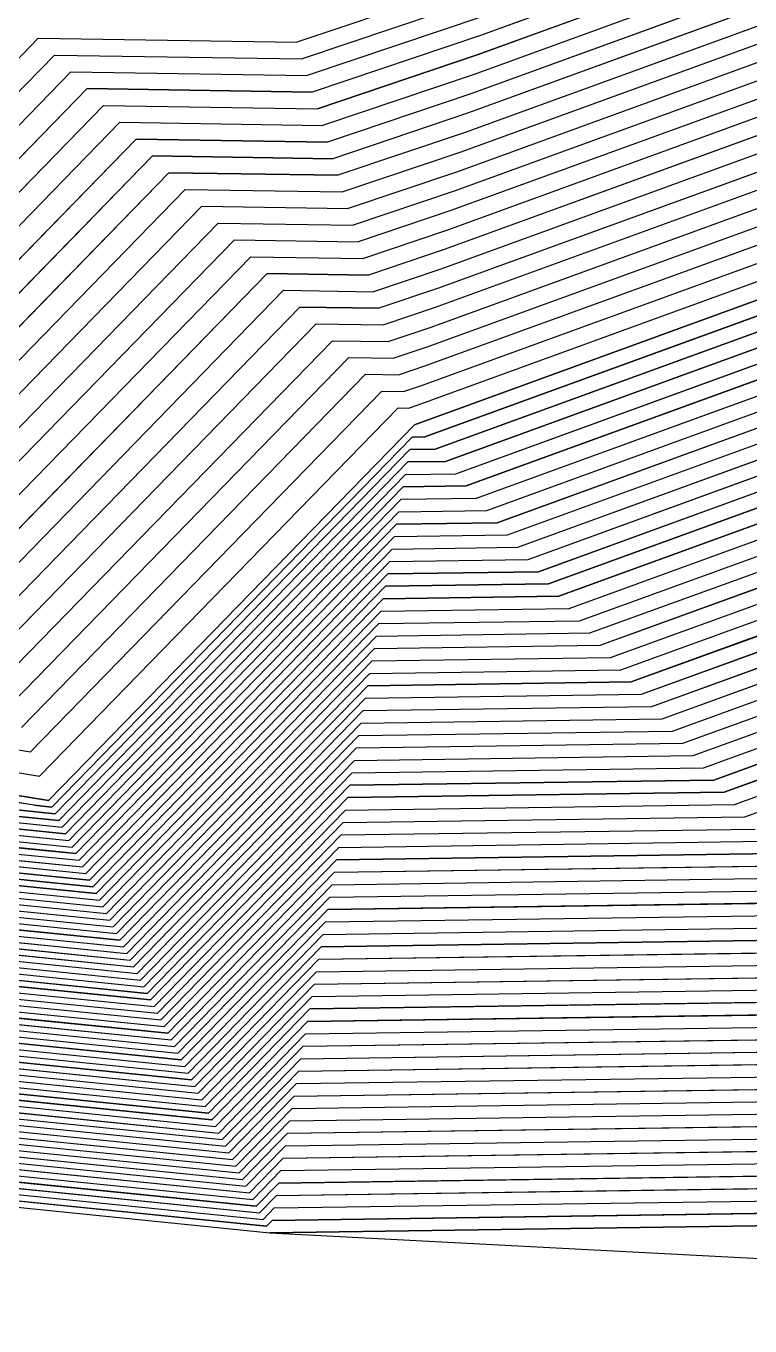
# Model space of a CAD drawing. Extents: x 7084 to 11035, y 13750 to 16729.
# Drawn here: x 9404 to 9780, y 13750 to 14424 of the extents above; entities that cross this region are included whole.
import ezdxf

# ---------------------------------------------------------------- set-up
doc = ezdxf.new("R2010")
doc.units = 0
doc.layers.add('Level 1', color=7, linetype='Continuous')

msp = doc.modelspace()

# ---------------------------------------------------------------- linework, layer by layer
at = {"layer": 'Level 1'}
for p, q in [((9969.59, 14539.12), (9640.03, 14419.18)), ((9978.86, 14533.02), (9638.31, 14409.09)), ((9988.13, 14526.92), (9636.6, 14398.99)), ((9997.39, 14520.83), (9634.88, 14388.9)), ((10006.66, 14514.73), (9633.17, 14378.81)), ((10015.93, 14508.64), (9631.45, 14368.71)), ((10025.2, 14502.54), (9629.73, 14358.62)), ((10034.47, 14496.44), (9628.02, 14348.52)), ((10053.01, 14484.25), (9624.59, 14328.34)), ((10043.74, 14490.35), (9626.3, 14338.43)), ((10062.28, 14478.16), (9622.87, 14318.24)), ((10071.55, 14472.06), (9621.16, 14308.15)), ((10080.82, 14465.97), (9619.44, 14298.06)), ((10090.09, 14459.87), (9617.72, 14287.96)), ((10099.36, 14453.77), (9616.01, 14277.87)), ((9645.18, 14449.46), (9544.77, 14415.64)), ((10108.63, 14447.68), (9614.29, 14267.78)), ((9643.46, 14439.37), (9547.42, 14407.02)), ((10117.9, 14441.58), (9612.58, 14257.68)), ((10127.17, 14435.49), (9610.86, 14247.59)), ((9641.75, 14429.27), (9550.07, 14398.39)), ((10145.71, 14423.29), (9607.43, 14227.4)), ((10136.44, 14429.39), (9609.15, 14237.49)), ((9308.08, 14312.51), (9410.54, 14417.75)), ((9410.54, 14417.75), (9544.77, 14415.64)), ((9640.03, 14419.18), (9552.72, 14389.77)), ((9605.71, 14217.31), (10154.98, 14417.2)), ((10154.98, 14417.2), (9605.71, 14217.31)), ((9312.77, 14299.9), (9419.03, 14409.04)), ((9419.03, 14409.04), (9547.42, 14407.02)), ((9638.31, 14409.09), (9555.37, 14381.15)), ((9611.07, 14210.95), (10151.88, 14407.77)), ((9317.46, 14287.28), (9427.51, 14400.32)), ((9427.51, 14400.32), (9550.07, 14398.39)), ((9636.6, 14398.99), (9558.02, 14372.52)), ((9616.42, 14204.6), (10148.78, 14398.34)), ((9322.15, 14274.67), (9436, 14391.61)), ((9436, 14391.61), (9552.72, 14389.77)), ((9326.84, 14262.06), (9444.48, 14382.89)), ((9444.48, 14382.89), (9555.37, 14381.15)), ((9634.88, 14388.9), (9560.67, 14363.9)), ((9621.77, 14198.24), (10145.68, 14388.91)), ((9633.17, 14378.81), (9563.32, 14355.28)), ((9627.13, 14191.89), (10142.59, 14379.48)), ((9331.53, 14249.45), (9452.97, 14374.18)), ((9452.97, 14374.18), (9558.02, 14372.52)), ((9632.48, 14185.53), (10139.49, 14370.05)), ((9336.22, 14236.83), (9461.46, 14365.46)), ((9461.46, 14365.46), (9560.67, 14363.9)), ((9631.45, 14368.71), (9565.97, 14346.65)), ((9340.92, 14224.22), (9469.94, 14356.75)), ((9469.94, 14356.75), (9563.32, 14355.28)), ((9629.73, 14358.62), (9568.62, 14338.03)), ((9637.83, 14179.18), (10136.39, 14360.62)), ((9643.18, 14172.82), (10133.3, 14351.18)), ((9345.61, 14211.61), (9478.43, 14348.03)), ((9478.43, 14348.03), (9565.97, 14346.65)), ((9628.02, 14348.52), (9571.27, 14329.41)), ((9350.3, 14198.99), (9486.91, 14339.32)), ((9486.91, 14339.32), (9568.62, 14338.03)), ((9626.3, 14338.43), (9573.92, 14320.79)), ((9648.54, 14166.46), (10130.2, 14341.75)), ((9354.99, 14186.38), (9495.4, 14330.6)), ((9495.4, 14330.6), (9571.27, 14329.41)), ((9653.89, 14160.11), (10127.1, 14332.32)), ((9624.59, 14328.34), (9576.57, 14312.16)), ((9659.24, 14153.75), (10124, 14322.89)), ((9359.68, 14173.77), (9503.89, 14321.89)), ((9503.89, 14321.89), (9573.92, 14320.79)), ((9622.87, 14318.24), (9579.22, 14303.54)), ((9364.37, 14161.16), (9512.37, 14313.17)), ((9512.37, 14313.17), (9576.57, 14312.16)), ((9664.6, 14147.4), (10120.91, 14313.46)), ((9369.06, 14148.54), (9520.86, 14304.46)), ((9520.86, 14304.46), (9579.22, 14303.54)), ((9621.16, 14308.15), (9581.87, 14294.92)), ((9669.95, 14141.04), (10117.81, 14304.03)), ((9373.75, 14135.93), (9529.34, 14295.74)), ((9529.34, 14295.74), (9581.87, 14294.92)), ((9619.44, 14298.06), (9584.52, 14286.29)), ((9675.3, 14134.69), (10114.71, 14294.6)), ((9378.44, 14123.32), (9537.83, 14287.03)), ((9537.83, 14287.03), (9584.52, 14286.29)), ((9617.72, 14287.96), (9587.17, 14277.67)), ((9680.66, 14128.33), (10111.61, 14285.17)), ((9383.13, 14110.7), (9546.31, 14278.31)), ((9546.31, 14278.31), (9587.17, 14277.67)), ((9616.01, 14277.87), (9589.82, 14269.05)), ((9686.01, 14121.98), (10108.52, 14275.74)), ((9387.82, 14098.09), (9554.8, 14269.6)), ((9554.8, 14269.6), (9589.82, 14269.05)), ((9614.29, 14267.78), (9592.47, 14260.42)), ((9691.36, 14115.62), (10105.42, 14266.31)), ((9392.51, 14085.48), (9563.29, 14260.88)), ((9563.29, 14260.88), (9592.47, 14260.42)), ((9612.58, 14257.68), (9595.11, 14251.8)), ((9696.71, 14109.27), (10102.32, 14256.88)), ((9397.21, 14072.86), (9571.77, 14252.17)), ((9571.77, 14252.17), (9595.11, 14251.8)), ((9401.9, 14060.25), (9580.26, 14243.45)), ((9580.26, 14243.45), (9597.76, 14243.18)), ((9610.86, 14247.59), (9597.76, 14243.18)), ((9702.07, 14102.91), (10099.23, 14247.45)), ((9406.59, 14047.64), (9588.74, 14234.74)), ((9588.74, 14234.74), (9600.41, 14234.55)), ((9609.15, 14237.49), (9600.41, 14234.55)), ((9707.42, 14096.56), (10096.13, 14238.02)), ((9712.77, 14090.2), (10093.03, 14228.59)), ((9411.28, 14035.03), (9597.23, 14226.02)), ((9597.23, 14226.02), (9603.06, 14225.93)), ((9607.43, 14227.4), (9603.06, 14225.93)), ((9415.97, 14022.41), (9605.71, 14217.31)), ((9605.71, 14217.31), (9415.97, 14022.41)), ((9718.13, 14083.85), (10089.93, 14219.16)), ((9604.56, 14210.86), (9417.73, 14018.96)), ((9604.56, 14210.86), (9611.07, 14210.95)), ((9723.48, 14077.49), (10086.84, 14209.73)), ((9603.41, 14204.41), (9419.5, 14015.51)), ((9603.41, 14204.41), (9616.42, 14204.6)), ((9602.25, 14197.96), (9421.27, 14012.06)), ((9602.25, 14197.96), (9621.77, 14198.24)), ((9728.83, 14071.13), (10083.74, 14200.3)), ((9601.1, 14191.51), (9423.03, 14008.61)), ((9601.1, 14191.51), (9627.13, 14191.89)), ((9734.19, 14064.78), (10080.64, 14190.86)), ((9599.95, 14185.07), (9424.8, 14005.16)), ((9599.95, 14185.07), (9632.48, 14185.53)), ((9739.54, 14058.42), (10077.55, 14181.43)), ((9598.79, 14178.62), (9426.56, 14001.71)), ((9598.79, 14178.62), (9637.83, 14179.18)), ((9597.64, 14172.17), (9428.33, 13998.26)), ((9597.64, 14172.17), (9643.18, 14172.82)), ((9744.89, 14052.07), (10074.45, 14172)), ((9596.49, 14165.72), (9430.09, 13994.81)), ((9595.33, 14159.27), (9653.89, 14160.11)), ((9596.49, 14165.72), (9648.54, 14166.46)), ((9750.24, 14045.71), (10071.35, 14162.57)), ((9595.33, 14159.27), (9431.86, 13991.36)), ((9594.18, 14152.82), (9659.24, 14153.75)), ((8754.66, 14153.18), (9406.59, 14047.64)), ((9594.18, 14152.82), (9433.63, 13987.91)), ((9593.03, 14146.38), (9664.6, 14147.4)), ((9755.6, 14039.36), (10068.25, 14153.14)), ((8745.77, 14142.77), (9411.28, 14035.03)), ((9593.03, 14146.38), (9435.39, 13984.46)), ((9591.87, 14139.93), (9437.16, 13981.01)), ((9591.87, 14139.93), (9669.95, 14141.04)), ((9760.95, 14033), (10065.16, 14143.71)), ((9590.72, 14133.48), (9438.92, 13977.56)), ((9590.72, 14133.48), (9675.3, 14134.69)), ((9766.3, 14026.65), (10062.06, 14134.28)), ((9415.97, 14022.41), (8736.88, 14132.35)), ((8736.88, 14132.35), (9415.97, 14022.41)), ((9408.53, 14019.89), (8739.89, 14128.14)), ((9589.57, 14127.03), (9440.69, 13974.11)), ((9589.57, 14127.03), (9680.66, 14128.33)), ((9588.41, 14120.58), (9442.46, 13970.66)), ((9588.41, 14120.58), (9686.01, 14121.98)), ((9771.66, 14020.29), (10058.96, 14124.85)), ((9587.26, 14114.13), (9444.22, 13967.21)), ((9587.26, 14114.13), (9691.36, 14115.62)), ((9777.01, 14013.94), (10055.87, 14115.42)), ((9586.11, 14107.69), (9445.99, 13963.76)), ((9586.11, 14107.69), (9696.71, 14109.27)), ((9584.95, 14101.24), (9447.75, 13960.31)), ((9584.95, 14101.24), (9702.07, 14102.91)), ((9583.8, 14094.79), (9449.52, 13956.86)), ((9583.8, 14094.79), (9707.42, 14096.56)), ((9582.65, 14088.34), (9451.28, 13953.41)), ((9582.65, 14088.34), (9712.77, 14090.2)), ((9581.49, 14081.89), (9453.05, 13949.96)), ((9581.49, 14081.89), (9718.13, 14083.85)), ((9580.34, 14075.44), (9454.82, 13946.51)), ((9580.34, 14075.44), (9723.48, 14077.49)), ((9579.19, 14069), (9456.58, 13943.06)), ((9579.19, 14069), (9728.83, 14071.13)), ((9578.03, 14062.55), (9458.35, 13939.61)), ((9578.03, 14062.55), (9734.19, 14064.78)), ((9576.88, 14056.1), (9460.11, 13936.16)), ((9576.88, 14056.1), (9739.54, 14058.42)), ((9575.73, 14049.65), (9461.88, 13932.71)), ((9574.57, 14043.2), (9750.24, 14045.71)), ((9575.73, 14049.65), (9744.89, 14052.07)), ((9574.57, 14043.2), (9463.65, 13929.26)), ((9573.42, 14036.75), (9755.6, 14039.36)), ((9573.42, 14036.75), (9465.41, 13925.81)), ((9572.27, 14030.31), (9760.95, 14033)), ((9572.27, 14030.31), (9467.18, 13922.36)), ((9571.11, 14023.86), (9766.3, 14026.65)), ((9408.53, 14019.89), (9417.73, 14018.96)), ((9571.11, 14023.86), (9468.94, 13918.91)), ((9569.96, 14017.41), (9771.66, 14020.29)), ((9386.22, 14012.33), (9423.03, 14008.61)), ((9393.66, 14014.85), (9421.27, 14012.06)), ((9401.1, 14017.37), (9419.5, 14015.51)), ((9569.96, 14017.41), (9470.71, 13915.46)), ((9568.81, 14010.96), (9777.01, 14013.94)), ((9371.35, 14007.29), (9426.56, 14001.71)), ((9378.79, 14009.81), (9424.8, 14005.16)), ((9568.81, 14010.96), (9472.47, 13912.01)), ((9567.65, 14004.51), (9782.36, 14007.58)), ((9349.04, 13999.73), (9431.86, 13991.36)), ((9356.48, 14002.25), (9430.09, 13994.81)), ((9363.92, 14004.77), (9428.33, 13998.26)), ((9567.65, 14004.51), (9474.24, 13908.56)), ((9566.5, 13998.06), (9787.72, 14001.23)), ((9326.74, 13992.17), (9437.16, 13981.01)), ((9334.17, 13994.69), (9435.39, 13984.46)), ((9341.61, 13997.21), (9433.63, 13987.91)), ((9566.5, 13998.06), (9476.01, 13905.11)), ((9565.35, 13991.62), (9477.77, 13901.66)), ((9565.35, 13991.62), (9793.07, 13994.87)), ((9311.86, 13987.13), (9440.69, 13974.11)), ((9319.3, 13989.65), (9438.92, 13977.56)), ((9564.19, 13985.17), (9479.54, 13898.21)), ((9564.19, 13985.17), (9798.42, 13988.51)), ((9289.56, 13979.57), (9445.99, 13963.76)), ((9296.99, 13982.09), (9444.22, 13967.21)), ((9304.43, 13984.61), (9442.46, 13970.66)), ((9563.04, 13978.72), (9481.3, 13894.76)), ((9563.04, 13978.72), (9803.77, 13982.16)), ((9267.25, 13972.01), (9451.28, 13953.41)), ((9274.68, 13974.53), (9449.52, 13956.86)), ((9282.12, 13977.05), (9447.75, 13960.31)), ((9561.89, 13972.27), (9483.07, 13891.31)), ((9561.89, 13972.27), (9809.13, 13975.8)), ((9252.38, 13966.97), (9454.82, 13946.51)), ((9259.81, 13969.49), (9453.05, 13949.96)), ((9560.73, 13965.82), (9484.83, 13887.86)), ((9560.73, 13965.82), (9814.48, 13969.45)), ((9230.07, 13959.41), (9460.11, 13936.16)), ((9237.5, 13961.93), (9458.35, 13939.61)), ((9244.94, 13964.45), (9456.58, 13943.06)), ((9559.58, 13959.37), (9486.6, 13884.41)), ((9559.58, 13959.37), (9819.83, 13963.09)), ((9207.76, 13951.85), (9465.41, 13925.81)), ((9215.2, 13954.37), (9463.65, 13929.26)), ((9222.63, 13956.89), (9461.88, 13932.71)), ((9558.43, 13952.93), (9488.37, 13880.96)), ((9558.43, 13952.93), (9825.19, 13956.74)), ((9192.89, 13946.81), (9468.94, 13918.91)), ((9200.32, 13949.33), (9467.18, 13922.36)), ((9557.27, 13946.48), (9490.13, 13877.52)), ((9557.27, 13946.48), (9830.54, 13950.38)), ((9170.58, 13939.25), (9474.24, 13908.56)), ((9178.02, 13941.77), (9472.47, 13912.01)), ((9185.45, 13944.29), (9470.71, 13915.46)), ((9556.12, 13940.03), (9491.9, 13874.07)), ((9554.97, 13933.58), (9841.25, 13937.67)), ((9556.12, 13940.03), (9835.89, 13944.03)), ((9148.27, 13931.69), (9479.54, 13898.21)), ((9155.71, 13934.21), (9477.77, 13901.66)), ((9163.14, 13936.73), (9476.01, 13905.11)), ((9554.97, 13933.58), (9493.66, 13870.62)), ((9553.81, 13927.13), (9846.6, 13931.32)), ((9125.96, 13924.13), (9484.83, 13887.86)), ((9133.4, 13926.65), (9483.07, 13891.31)), ((9140.83, 13929.17), (9481.3, 13894.76)), ((9553.81, 13927.13), (9495.43, 13867.17)), ((9552.66, 13920.68), (9851.95, 13924.96)), ((9111.09, 13919.09), (9488.37, 13880.96)), ((9118.53, 13921.61), (9486.6, 13884.41)), ((9552.66, 13920.68), (9497.2, 13863.72)), ((9551.51, 13914.24), (9857.3, 13918.61)), ((9088.78, 13911.53), (9493.66, 13870.62)), ((9096.22, 13914.05), (9491.9, 13874.07)), ((9103.65, 13916.57), (9490.13, 13877.52)), ((9551.51, 13914.24), (9498.96, 13860.27)), ((9550.35, 13907.79), (9862.66, 13912.25)), ((9066.47, 13903.97), (9498.96, 13860.27)), ((9073.91, 13906.49), (9497.2, 13863.72)), ((9081.35, 13909.01), (9495.43, 13867.17)), ((9550.35, 13907.79), (9500.73, 13856.82)), ((9549.2, 13901.34), (9868.01, 13905.9)), ((9051.6, 13898.93), (9502.49, 13853.37)), ((9059.04, 13901.45), (9500.73, 13856.82)), ((9549.2, 13901.34), (9502.49, 13853.37)), ((9548.05, 13894.89), (9873.36, 13899.54)), ((9029.29, 13891.37), (9507.79, 13843.02)), ((9036.73, 13893.89), (9506.02, 13846.47)), ((9044.17, 13896.41), (9504.26, 13849.92)), ((9548.05, 13894.89), (9504.26, 13849.92)), ((9546.89, 13888.44), (9878.72, 13893.18)), ((9006.99, 13883.81), (9513.09, 13832.67)), ((9014.42, 13886.33), (9511.32, 13836.12)), ((9021.86, 13888.85), (9509.56, 13839.57)), ((9546.89, 13888.44), (9506.02, 13846.47)), ((9545.74, 13881.99), (9884.07, 13886.83)), ((8992.11, 13878.77), (9516.62, 13825.77)), ((8999.55, 13881.29), (9514.85, 13829.22)), ((9545.74, 13881.99), (9507.79, 13843.02)), ((9544.59, 13875.55), (9889.42, 13880.47)), ((8969.81, 13871.21), (9521.92, 13815.42)), ((8977.24, 13873.73), (9520.15, 13818.87)), ((8984.68, 13876.25), (9518.38, 13822.32)), ((9544.59, 13875.55), (9509.56, 13839.57)), ((9543.43, 13869.1), (9894.78, 13874.12)), ((8947.5, 13863.64), (9527.21, 13805.07)), ((8954.93, 13866.16), (9525.45, 13808.52)), ((8962.37, 13868.69), (9523.68, 13811.97)), ((9543.43, 13869.1), (9511.32, 13836.12)), ((9542.28, 13862.65), (9900.13, 13867.76)), ((8932.63, 13858.6), (9530.75, 13798.17)), ((8940.06, 13861.12), (9528.98, 13801.62)), ((9542.28, 13862.65), (9513.09, 13832.67)), ((9541.13, 13856.2), (9905.48, 13861.41)), ((9541.13, 13856.2), (9514.85, 13829.22)), ((9539.97, 13849.75), (9910.83, 13855.05)), ((9539.97, 13849.75), (9516.62, 13825.77)), ((9538.82, 13843.3), (9518.38, 13822.32)), ((9538.82, 13843.3), (9916.19, 13848.7)), ((9537.67, 13836.86), (9520.15, 13818.87)), ((9537.67, 13836.86), (9921.54, 13842.34)), ((9536.51, 13830.41), (9521.92, 13815.42)), ((9536.51, 13830.41), (9926.89, 13835.99)), ((9535.36, 13823.96), (9523.68, 13811.97)), ((9534.21, 13817.51), (9937.6, 13823.28)), ((9535.36, 13823.96), (9932.25, 13829.63)), ((9534.21, 13817.51), (9525.45, 13808.52)), ((9533.05, 13811.06), (9942.95, 13816.92)), ((9533.05, 13811.06), (9527.21, 13805.07)), ((9531.9, 13804.61), (9948.31, 13810.57)), ((9531.9, 13804.61), (9528.98, 13801.62)), ((9530.75, 13798.17), (9953.66, 13804.21)), ((9953.66, 13804.21), (9530.75, 13798.17)), ((9530.75, 13798.17), (10449.07, 13749.82))]:
    msp.add_line(p, q, dxfattribs=at)
for points in [[(8949.3, 16008.69), (9226.13, 15817.39), (9301.12, 15815.05), (9343.31, 15800.2), (9386.27, 15783.8), (9758.67, 15882.75), (9876.63, 15850.72), (10071.07, 15596.75), (10087.55, 15382.37), (10086.77, 15289.41), (10058.64, 15167.54), (10022.39, 14560.67), (9997.39, 14520.83), (9634.88, 14388.9), (9560.67, 14363.9), (9461.46, 14365.46), (9336.22, 14236.83), (8888.03, 14309.39), (8858.37, 14527.08), (8779.47, 14540.36), (8720.09, 14541.92), (8671.66, 14541.92), (8642.76, 14551.29), (8260.47, 14703.01)], [(8949.3, 16008.69), (9226.13, 15817.39), (9301.12, 15815.05), (9343.31, 15800.2), (9386.27, 15783.8), (9758.67, 15882.75), (9876.63, 15850.72), (10071.07, 15596.75), (10087.55, 15382.37), (10086.77, 15289.41), (10058.64, 15167.54), (10022.39, 14560.67), (9997.39, 14520.83), (9634.88, 14388.9), (9560.67, 14363.9), (9461.46, 14365.46), (9336.22, 14236.83), (8888.03, 14309.39), (8858.37, 14527.08), (8779.47, 14540.36), (8720.09, 14541.92), (8671.66, 14541.92), (8642.76, 14551.29), (8260.47, 14703.01)], [(9884.69, 15965.78), (10138.05, 15634.85), (10159.52, 15355.51), (10159.2, 15317.23), (10147.62, 15267.05), (10100.38, 14476.27), (10090.09, 14459.87), (9617.72, 14287.96), (9587.17, 14277.67), (9546.31, 14278.31), (9383.13, 14110.7), (8799.12, 14205.25), (8760.47, 14488.9), (8727.98, 14494.37), (8703.53, 14495.01), (8683.59, 14495.01), (8671.69, 14498.87), (8173.56, 14696.56)], [(9884.69, 15965.78), (10138.05, 15634.85), (10159.52, 15355.51), (10159.2, 15317.23), (10147.62, 15267.05), (10100.38, 14476.27), (10090.09, 14459.87), (9617.72, 14287.96), (9587.17, 14277.67), (9546.31, 14278.31), (9383.13, 14110.7), (8799.12, 14205.25), (8760.47, 14488.9), (8727.98, 14494.37), (8703.53, 14495.01), (8683.59, 14495.01), (8671.69, 14498.87), (8173.56, 14696.56)], [(10903.94, 15956.31), (11028.86, 15527.85), (11030.71, 15523.62), (10959.32, 15035.65), (10959.09, 15029.97), (10846.07, 14089.73), (10843.76, 14078.81), (10706.95, 13894.34), (10703.26, 13889.65), (10447.47, 13752.78), (9959.67, 13806.34), (9956.76, 13813.64), (9948.31, 13810.57), (9531.9, 13804.61)], [(10903.94, 15956.31), (11028.86, 15527.85), (11030.71, 15523.62), (10959.32, 15035.65), (10959.09, 15029.97), (10846.07, 14089.73), (10843.76, 14078.81), (10706.95, 13894.34), (10703.26, 13889.65), (10447.47, 13752.78), (9959.67, 13806.34), (9956.76, 13813.64), (9948.31, 13810.57), (9531.9, 13804.61)], [(9883.08, 15942.76), (10124.65, 15627.23), (10145.13, 15360.88), (10144.71, 15311.66), (10129.82, 15247.15), (10084.78, 14493.15), (10071.55, 14472.06), (9621.16, 14308.15), (9581.87, 14294.92), (9529.34, 14295.74), (9373.75, 14135.93), (8816.9, 14226.08), (8780.05, 14496.53), (8738.28, 14503.56), (8706.85, 14504.39), (8681.2, 14504.39), (8665.9, 14509.35), (8190.94, 14697.85)], [(9883.08, 15942.76), (10124.65, 15627.23), (10145.13, 15360.88), (10144.71, 15311.66), (10129.82, 15247.15), (10084.78, 14493.15), (10071.55, 14472.06), (9621.16, 14308.15), (9581.87, 14294.92), (9529.34, 14295.74), (9373.75, 14135.93), (8816.9, 14226.08), (8780.05, 14496.53), (8738.28, 14503.56), (8706.85, 14504.39), (8681.2, 14504.39), (8665.9, 14509.35), (8190.94, 14697.85)], [(10891.07, 15939.68), (11010.14, 15531.31), (11017.51, 15514.39), (10949.47, 15049.3), (10948.55, 15026.54), (10840.83, 14130.38), (10831.61, 14086.71), (10701.2, 13910.88), (10686.45, 13892.12), (10442.65, 13761.67), (9977.72, 13812.72), (9966.05, 13841.93), (9932.25, 13829.63), (9535.36, 13823.96), (9523.68, 13811.97), (8962.37, 13868.69), (8920.58, 13875.45), (8155.15, 13994.56)], [(10891.07, 15939.68), (11010.14, 15531.31), (11017.51, 15514.39), (10949.47, 15049.3), (10948.55, 15026.54), (10840.83, 14130.38), (10831.61, 14086.71), (10701.2, 13910.88), (10686.45, 13892.12), (10442.65, 13761.67), (9977.72, 13812.72), (9966.05, 13841.93), (9932.25, 13829.63), (9535.36, 13823.96), (9523.68, 13811.97), (8962.37, 13868.69), (8920.58, 13875.45), (8155.15, 13994.56)], [(8174.23, 13999.08), (8914.56, 13883.87), (8977.24, 13873.73), (9520.15, 13818.87), (9537.67, 13836.86), (9921.54, 13842.34), (9972.24, 13860.79), (9989.76, 13816.97), (10439.44, 13767.6), (10675.25, 13893.77), (10697.37, 13921.91), (10823.5, 14091.98), (10837.33, 14157.48), (10941.52, 15024.26), (10942.91, 15058.39), (11008.71, 15508.24), (10997.65, 15533.61), (10882.49, 15928.6)], [(8174.23, 13999.08), (8914.56, 13883.87), (8977.24, 13873.73), (9520.15, 13818.87), (9537.67, 13836.86), (9921.54, 13842.34), (9972.24, 13860.79), (9989.76, 13816.97), (10439.44, 13767.6), (10675.25, 13893.77), (10697.37, 13921.91), (10823.5, 14091.98), (10837.33, 14157.48), (10941.52, 15024.26), (10942.91, 15058.39), (11008.71, 15508.24), (10997.65, 15533.61), (10882.49, 15928.6)], [(8193.3, 14003.6), (8908.53, 13892.3), (8992.11, 13878.77), (9516.62, 13825.77), (9539.97, 13849.75), (9910.83, 13855.05), (9978.44, 13879.65), (10001.79, 13821.22), (10436.23, 13773.53), (10664.04, 13895.42), (10693.54, 13932.94), (10815.4, 14097.24), (10833.83, 14184.58), (10934.5, 15021.97), (10936.34, 15067.49), (10999.92, 15502.09), (10985.17, 15535.91), (10873.91, 15917.51)], [(8193.3, 14003.6), (8908.53, 13892.3), (8992.11, 13878.77), (9516.62, 13825.77), (9539.97, 13849.75), (9910.83, 13855.05), (9978.44, 13879.65), (10001.79, 13821.22), (10436.23, 13773.53), (10664.04, 13895.42), (10693.54, 13932.94), (10815.4, 14097.24), (10833.83, 14184.58), (10934.5, 15021.97), (10936.34, 15067.49), (10999.92, 15502.09), (10985.17, 15535.91), (10873.91, 15917.51)], [(10469.21, 15908.47), (10660.95, 15696.58), (10685.12, 15673.62), (10710.49, 15586.59), (10806.36, 15366.71), (10791.86, 15267.59), (10779.88, 14971.75), (10756.92, 14780.76), (10637.08, 14213.07), (10609.29, 14175.6), (10417.55, 13931.73), (10365.59, 13903.93), (10266.51, 13914.81), (10114.71, 14294.6), (9675.3, 14134.69), (9590.72, 14133.48), (9438.92, 13977.56), (9319.3, 13989.65), (8776.03, 14077.6), (8612.91, 14102.99)], [(10469.21, 15908.47), (10660.95, 15696.58), (10685.12, 15673.62), (10710.49, 15586.59), (10806.36, 15366.71), (10791.86, 15267.59), (10779.88, 14971.75), (10756.92, 14780.76), (10637.08, 14213.07), (10609.29, 14175.6), (10417.55, 13931.73), (10365.59, 13903.93), (10266.51, 13914.81), (10114.71, 14294.6), (9675.3, 14134.69), (9590.72, 14133.48), (9438.92, 13977.56), (9319.3, 13989.65), (8776.03, 14077.6), (8612.91, 14102.99)], [(8221.91, 14010.37), (8899.5, 13904.93), (9014.42, 13886.33), (9511.32, 13836.12), (9543.43, 13869.1), (9894.78, 13874.12), (9987.73, 13907.95), (10019.84, 13827.61), (10431.41, 13782.42), (10647.24, 13897.9), (10687.8, 13949.49), (10803.24, 14105.14), (10828.59, 14225.23), (10923.95, 15018.55), (10926.49, 15081.13), (10986.72, 15492.86), (10966.44, 15539.37), (10861.04, 15900.88)], [(8221.91, 14010.37), (8899.5, 13904.93), (9014.42, 13886.33), (9511.32, 13836.12), (9543.43, 13869.1), (9894.78, 13874.12), (9987.73, 13907.95), (10019.84, 13827.61), (10431.41, 13782.42), (10647.24, 13897.9), (10687.8, 13949.49), (10803.24, 14105.14), (10828.59, 14225.23), (10923.95, 15018.55), (10926.49, 15081.13), (10986.72, 15492.86), (10966.44, 15539.37), (10861.04, 15900.88)], [(8113.38, 14583.35), (8603.49, 14388.84), (8641.52, 14109.76), (8767, 14090.24), (9341.61, 13997.21), (9433.63, 13987.91), (9594.18, 14152.82), (9659.24, 14153.75), (10124, 14322.89), (10284.56, 13921.19), (10360.77, 13912.82), (10400.74, 13934.2), (10603.55, 14192.14), (10624.92, 14220.97), (10751.68, 14821.41), (10769.34, 14968.32), (10782.01, 15281.23), (10793.17, 15357.47), (10691.76, 15590.04), (10672.24, 15656.99), (10653.66, 15674.65), (10450.85, 15898.76)], [(8113.38, 14583.35), (8603.49, 14388.84), (8641.52, 14109.76), (8767, 14090.24), (9341.61, 13997.21), (9433.63, 13987.91), (9594.18, 14152.82), (9659.24, 14153.75), (10124, 14322.89), (10284.56, 13921.19), (10360.77, 13912.82), (10400.74, 13934.2), (10603.55, 14192.14), (10624.92, 14220.97), (10751.68, 14821.41), (10769.34, 14968.32), (10782.01, 15281.23), (10793.17, 15357.47), (10691.76, 15590.04), (10672.24, 15656.99), (10653.66, 15674.65), (10450.85, 15898.76)], [(8240.98, 14014.89), (8893.48, 13913.35), (9029.29, 13891.37), (9507.79, 13843.02), (9545.74, 13881.99), (9884.07, 13886.83), (9993.92, 13926.81), (10031.87, 13831.86), (10428.2, 13788.34), (10636.03, 13899.55), (10683.97, 13960.52), (10795.13, 14110.4), (10825.09, 14252.33), (10916.93, 15016.27), (10919.92, 15090.23), (10977.92, 15486.7), (10953.95, 15541.67), (10852.45, 15889.8)], [(8240.98, 14014.89), (8893.48, 13913.35), (9029.29, 13891.37), (9507.79, 13843.02), (9545.74, 13881.99), (9884.07, 13886.83), (9993.92, 13926.81), (10031.87, 13831.86), (10428.2, 13788.34), (10636.03, 13899.55), (10683.97, 13960.52), (10795.13, 14110.4), (10825.09, 14252.33), (10916.93, 15016.27), (10919.92, 15090.23), (10977.92, 15486.7), (10953.95, 15541.67), (10852.45, 15889.8)], [(10438.61, 15892.29), (10648.79, 15660.04), (10663.66, 15645.9), (10679.28, 15592.34), (10784.37, 15351.32), (10775.45, 15290.33), (10762.31, 14966.04), (10748.18, 14848.51), (10616.82, 14226.23), (10599.72, 14203.17), (10389.54, 13935.86), (10357.56, 13918.75), (10296.59, 13925.44), (10130.2, 14341.75), (9648.54, 14166.46), (9596.49, 14165.72), (9430.09, 13994.81), (9356.48, 14002.25), (8760.97, 14098.66), (8660.59, 14114.28)], [(10438.61, 15892.29), (10648.79, 15660.04), (10663.66, 15645.9), (10679.28, 15592.34), (10784.37, 15351.32), (10775.45, 15290.33), (10762.31, 14966.04), (10748.18, 14848.51), (10616.82, 14226.23), (10599.72, 14203.17), (10389.54, 13935.86), (10357.56, 13918.75), (10296.59, 13925.44), (10130.2, 14341.75), (9648.54, 14166.46), (9596.49, 14165.72), (9430.09, 13994.81), (9356.48, 14002.25), (8760.97, 14098.66), (8660.59, 14114.28)], [(10420.26, 15882.59), (10641.5, 15638.11), (10650.79, 15629.27), (10660.55, 15595.8), (10771.17, 15342.09), (10765.59, 15303.97), (10751.77, 14962.61), (10742.94, 14889.16), (10604.66, 14234.13), (10593.97, 14219.72), (10372.73, 13938.33), (10352.75, 13927.64), (10314.64, 13931.82), (10139.49, 14370.05), (9632.48, 14185.53), (9599.95, 14185.07), (9424.8, 14005.16), (9378.79, 14009.81), (8751.94, 14111.3), (8689.2, 14121.06), (8647.72, 14425.51), (8113.05, 14637.7)], [(10420.26, 15882.59), (10641.5, 15638.11), (10650.79, 15629.27), (10660.55, 15595.8), (10771.17, 15342.09), (10765.59, 15303.97), (10751.77, 14962.61), (10742.94, 14889.16), (10604.66, 14234.13), (10593.97, 14219.72), (10372.73, 13938.33), (10352.75, 13927.64), (10314.64, 13931.82), (10139.49, 14370.05), (9632.48, 14185.53), (9599.95, 14185.07), (9424.8, 14005.16), (9378.79, 14009.81), (8751.94, 14111.3), (8689.2, 14121.06), (8647.72, 14425.51), (8113.05, 14637.7)], [(8113.12, 14626.83), (8638.87, 14418.18), (8679.66, 14118.8), (8754.95, 14107.08), (9371.35, 14007.29), (9426.56, 14001.71), (9598.79, 14178.62), (9637.83, 14179.18), (10136.39, 14360.62), (10308.62, 13929.69), (10354.35, 13924.67), (10378.33, 13937.51), (10595.89, 14214.2), (10608.71, 14231.5), (10744.68, 14875.61), (10755.28, 14963.76), (10768.88, 15299.42), (10775.57, 15345.17), (10666.79, 15594.65), (10655.08, 15634.82), (10643.93, 15645.42), (10426.37, 15885.82)], [(8113.12, 14626.83), (8638.87, 14418.18), (8679.66, 14118.8), (8754.95, 14107.08), (9371.35, 14007.29), (9426.56, 14001.71), (9598.79, 14178.62), (9637.83, 14179.18), (10136.39, 14360.62), (10308.62, 13929.69), (10354.35, 13924.67), (10378.33, 13937.51), (10595.89, 14214.2), (10608.71, 14231.5), (10744.68, 14875.61), (10755.28, 14963.76), (10768.88, 15299.42), (10775.57, 15345.17), (10666.79, 15594.65), (10655.08, 15634.82), (10643.93, 15645.42), (10426.37, 15885.82)], [(8250.52, 14017.15), (8890.47, 13917.57), (9036.73, 13893.89), (9506.02, 13846.47), (9546.89, 13888.44), (9878.72, 13893.18), (9997.02, 13936.24), (10037.89, 13833.99), (10426.6, 13791.31), (10630.43, 13900.38), (10682.05, 13966.03), (10791.08, 14113.04), (10823.35, 14265.88), (10913.41, 15015.13), (10916.64, 15094.77), (10973.52, 15483.63), (10947.71, 15542.82), (10848.16, 15884.25)], [(8250.52, 14017.15), (8890.47, 13917.57), (9036.73, 13893.89), (9506.02, 13846.47), (9546.89, 13888.44), (9878.72, 13893.18), (9997.02, 13936.24), (10037.89, 13833.99), (10426.6, 13791.31), (10630.43, 13900.38), (10682.05, 13966.03), (10791.08, 14113.04), (10823.35, 14265.88), (10913.41, 15015.13), (10916.64, 15094.77), (10973.52, 15483.63), (10947.71, 15542.82), (10848.16, 15884.25)], [(10401.9, 15872.88), (10634.2, 15616.18), (10637.92, 15612.64), (10641.82, 15599.25), (10757.97, 15332.86), (10755.74, 15317.61), (10741.22, 14959.19), (10737.69, 14929.81), (10592.5, 14242.03), (10588.23, 14236.26), (10355.92, 13940.81), (10347.93, 13936.53), (10332.69, 13938.2), (10148.78, 14398.34), (9616.42, 14204.6), (9603.41, 14204.41), (9419.5, 14015.51), (9401.1, 14017.37), (8742.9, 14123.93), (8717.81, 14127.84), (8674.25, 14447.51), (8112.85, 14670.31)], [(10401.9, 15872.88), (10634.2, 15616.18), (10637.92, 15612.64), (10641.82, 15599.25), (10757.97, 15332.86), (10755.74, 15317.61), (10741.22, 14959.19), (10737.69, 14929.81), (10592.5, 14242.03), (10588.23, 14236.26), (10355.92, 13940.81), (10347.93, 13936.53), (10332.69, 13938.2), (10148.78, 14398.34), (9616.42, 14204.6), (9603.41, 14204.41), (9419.5, 14015.51), (9401.1, 14017.37), (8742.9, 14123.93), (8717.81, 14127.84), (8674.25, 14447.51), (8112.85, 14670.31)], [(8112.98, 14648.57), (8656.56, 14432.84), (8698.74, 14123.32), (8748.93, 14115.51), (9386.22, 14012.33), (9423.03, 14008.61), (9601.1, 14191.51), (9627.13, 14191.89), (10142.59, 14379.48), (10320.66, 13933.95), (10351.14, 13930.6), (10367.13, 13939.16), (10592.06, 14225.23), (10600.61, 14236.76), (10741.19, 14902.71), (10748.25, 14961.47), (10762.31, 15308.52), (10766.77, 15339.01), (10654.31, 15596.95), (10646.5, 15623.73), (10639.06, 15630.8), (10414.14, 15879.35)], [(8112.98, 14648.57), (8656.56, 14432.84), (8698.74, 14123.32), (8748.93, 14115.51), (9386.22, 14012.33), (9423.03, 14008.61), (9601.1, 14191.51), (9627.13, 14191.89), (10142.59, 14379.48), (10320.66, 13933.95), (10351.14, 13930.6), (10367.13, 13939.16), (10592.06, 14225.23), (10600.61, 14236.76), (10741.19, 14902.71), (10748.25, 14961.47), (10762.31, 15308.52), (10766.77, 15339.01), (10654.31, 15596.95), (10646.5, 15623.73), (10639.06, 15630.8), (10414.14, 15879.35)], [(9878.24, 15873.73), (10084.47, 15604.37), (10101.94, 15377), (10101.25, 15294.97), (10076.44, 15187.44), (10037.99, 14543.79), (10015.93, 14508.64), (9631.45, 14368.71), (9565.97, 14346.65), (9478.43, 14348.03), (9345.61, 14211.61), (8870.25, 14288.57), (8838.79, 14519.44), (8769.17, 14531.16), (8716.78, 14532.54), (8674.05, 14532.54), (8648.54, 14540.81), (8243.09, 14701.72)], [(9878.24, 15873.73), (10084.47, 15604.37), (10101.94, 15377), (10101.25, 15294.97), (10076.44, 15187.44), (10037.99, 14543.79), (10015.93, 14508.64), (9631.45, 14368.71), (9565.97, 14346.65), (9478.43, 14348.03), (9345.61, 14211.61), (8870.25, 14288.57), (8838.79, 14519.44), (8769.17, 14531.16), (8716.78, 14532.54), (8674.05, 14532.54), (8648.54, 14540.81), (8243.09, 14701.72)], [(8260.06, 14019.41), (8887.45, 13921.78), (9044.17, 13896.41), (9504.26, 13849.92), (9548.05, 13894.89), (9873.36, 13899.54), (10000.12, 13945.67), (10043.9, 13836.11), (10424.99, 13794.27), (10624.83, 13901.2), (10680.14, 13971.55), (10787.03, 14115.67), (10821.6, 14279.43), (10909.9, 15013.98), (10913.35, 15099.32), (10969.12, 15480.55), (10941.47, 15543.98), (10843.87, 15878.71)], [(8260.06, 14019.41), (8887.45, 13921.78), (9044.17, 13896.41), (9504.26, 13849.92), (9548.05, 13894.89), (9873.36, 13899.54), (10000.12, 13945.67), (10043.9, 13836.11), (10424.99, 13794.27), (10624.83, 13901.2), (10680.14, 13971.55), (10787.03, 14115.67), (10821.6, 14279.43), (10909.9, 15013.98), (10913.35, 15099.32), (10969.12, 15480.55), (10941.47, 15543.98), (10843.87, 15878.71)], [(10408.02, 15876.12), (10636.63, 15623.49), (10642.21, 15618.19), (10648.07, 15598.1), (10762.37, 15335.94), (10759.03, 15313.06), (10744.74, 14960.33), (10739.44, 14916.26), (10596.56, 14239.39), (10590.14, 14230.75), (10361.53, 13939.98), (10349.54, 13933.56), (10326.67, 13936.08), (10145.68, 14388.91), (9621.77, 14198.24), (9602.25, 14197.96), (9421.27, 14012.06), (9393.66, 14014.85), (8745.92, 14119.72)], [(10408.02, 15876.12), (10636.63, 15623.49), (10642.21, 15618.19), (10648.07, 15598.1), (10762.37, 15335.94), (10759.03, 15313.06), (10744.74, 14960.33), (10739.44, 14916.26), (10596.56, 14239.39), (10590.14, 14230.75), (10361.53, 13939.98), (10349.54, 13933.56), (10326.67, 13936.08), (10145.68, 14388.91), (9621.77, 14198.24), (9602.25, 14197.96), (9421.27, 14012.06), (9393.66, 14014.85), (8745.92, 14119.72)], [(10395.78, 15869.65), (10631.77, 15608.87), (10633.63, 15607.1), (10635.58, 15600.41), (10753.58, 15329.78), (10752.46, 15322.16), (10737.71, 14958.05), (10735.94, 14943.36), (10588.45, 14244.66), (10586.31, 14241.78), (10350.32, 13941.63), (10346.33, 13939.49), (10338.7, 13940.33), (10151.88, 14407.77), (9611.07, 14210.95), (9604.56, 14210.86), (9417.73, 14018.96), (9408.53, 14019.89), (8739.89, 14128.14), (8727.34, 14130.09), (8683.1, 14454.84), (8112.79, 14681.18)], [(10395.78, 15869.65), (10631.77, 15608.87), (10633.63, 15607.1), (10635.58, 15600.41), (10753.58, 15329.78), (10752.46, 15322.16), (10737.71, 14958.05), (10735.94, 14943.36), (10588.45, 14244.66), (10586.31, 14241.78), (10350.32, 13941.63), (10346.33, 13939.49), (10338.7, 13940.33), (10151.88, 14407.77), (9611.07, 14210.95), (9604.56, 14210.86), (9417.73, 14018.96), (9408.53, 14019.89), (8739.89, 14128.14), (8727.34, 14130.09), (8683.1, 14454.84), (8112.79, 14681.18)], [(10835.29, 15867.62), (10928.98, 15546.28), (10960.33, 15474.39), (10906.79, 15108.42), (10902.87, 15011.7), (10818.1, 14306.53), (10778.92, 14120.93), (10676.31, 13982.58), (10613.62, 13902.85), (10421.78, 13800.2), (10055.94, 13840.37), (10006.31, 13964.53), (9862.66, 13912.25), (9550.35, 13907.79), (9500.73, 13856.82), (9059.04, 13901.45), (8881.43, 13930.2), (8279.13, 14023.93)], [(10835.29, 15867.62), (10928.98, 15546.28), (10960.33, 15474.39), (10906.79, 15108.42), (10902.87, 15011.7), (10818.1, 14306.53), (10778.92, 14120.93), (10676.31, 13982.58), (10613.62, 13902.85), (10421.78, 13800.2), (10055.94, 13840.37), (10006.31, 13964.53), (9862.66, 13912.25), (9550.35, 13907.79), (9500.73, 13856.82), (9059.04, 13901.45), (8881.43, 13930.2), (8279.13, 14023.93)], [(9877.44, 15862.22), (10077.77, 15600.56), (10094.75, 15379.68), (10094.01, 15292.19), (10067.54, 15177.49), (10030.19, 14552.23), (10006.66, 14514.73), (9633.17, 14378.81), (9563.32, 14355.28), (9469.94, 14356.75), (9340.92, 14224.22), (8879.14, 14298.98), (8848.58, 14523.26), (8774.32, 14535.76), (8718.44, 14537.23), (8672.85, 14537.23), (8645.65, 14546.05), (8251.78, 14702.37)], [(9877.44, 15862.22), (10077.77, 15600.56), (10094.75, 15379.68), (10094.01, 15292.19), (10067.54, 15177.49), (10030.19, 14552.23), (10006.66, 14514.73), (9633.17, 14378.81), (9563.32, 14355.28), (9469.94, 14356.75), (9340.92, 14224.22), (8879.14, 14298.98), (8848.58, 14523.26), (8774.32, 14535.76), (8718.44, 14537.23), (8672.85, 14537.23), (8645.65, 14546.05), (8251.78, 14702.37)], [(10831, 15862.08), (10922.74, 15547.43), (10955.93, 15471.32), (10903.5, 15112.97), (10899.36, 15010.56), (10816.35, 14320.08), (10774.87, 14123.57), (10674.39, 13988.09), (10608.02, 13903.68), (10420.17, 13803.16), (10061.95, 13842.49), (10009.41, 13973.96), (9857.3, 13918.61), (9551.51, 13914.24), (9498.96, 13860.27), (9066.47, 13903.97), (8878.42, 13934.41)], [(10831, 15862.08), (10922.74, 15547.43), (10955.93, 15471.32), (10903.5, 15112.97), (10899.36, 15010.56), (10816.35, 14320.08), (10774.87, 14123.57), (10674.39, 13988.09), (10608.02, 13903.68), (10420.17, 13803.16), (10061.95, 13842.49), (10009.41, 13973.96), (9857.3, 13918.61), (9551.51, 13914.24), (9498.96, 13860.27), (9066.47, 13903.97), (8878.42, 13934.41)], [(8307.74, 14030.7), (8872.4, 13942.83), (9081.35, 13909.01), (9495.43, 13867.17), (9553.81, 13927.13), (9846.6, 13931.32), (10015.6, 13992.82), (10073.99, 13846.75), (10416.96, 13809.09), (10596.82, 13905.33), (10670.56, 13999.12), (10766.77, 14128.83), (10812.86, 14347.17), (10892.33, 15008.28), (10896.94, 15122.06), (10947.13, 15465.16), (10910.26, 15549.73), (10822.42, 15851)], [(8307.74, 14030.7), (8872.4, 13942.83), (9081.35, 13909.01), (9495.43, 13867.17), (9553.81, 13927.13), (9846.6, 13931.32), (10015.6, 13992.82), (10073.99, 13846.75), (10416.96, 13809.09), (10596.82, 13905.33), (10670.56, 13999.12), (10766.77, 14128.83), (10812.86, 14347.17), (10892.33, 15008.28), (10896.94, 15122.06), (10947.13, 15465.16), (10910.26, 15549.73), (10822.42, 15851)], [(8326.81, 14035.22), (8866.37, 13951.26), (9096.22, 13914.05), (9491.9, 13874.07), (9556.12, 13940.03), (9835.89, 13944.03), (10021.8, 14011.68), (10086.02, 13851), (10413.75, 13815.02), (10585.61, 13906.98), (10666.73, 14010.15), (10758.66, 14134.1), (10809.36, 14374.27), (10885.3, 15005.99), (10890.37, 15131.16), (10938.33, 15459.01), (10897.77, 15552.04), (10813.84, 15839.91)], [(8326.81, 14035.22), (8866.37, 13951.26), (9096.22, 13914.05), (9491.9, 13874.07), (9556.12, 13940.03), (9835.89, 13944.03), (10021.8, 14011.68), (10086.02, 13851), (10413.75, 13815.02), (10585.61, 13906.98), (10666.73, 14010.15), (10758.66, 14134.1), (10809.36, 14374.27), (10885.3, 15005.99), (10890.37, 15131.16), (10938.33, 15459.01), (10897.77, 15552.04), (10813.84, 15839.91)], [(10809.55, 15834.37), (10891.53, 15553.19), (10933.93, 15455.93), (10887.09, 15135.7), (10881.79, 15004.85), (10807.61, 14387.82), (10754.61, 14136.73), (10664.82, 14015.67), (10580.01, 13907.8), (10412.15, 13817.98), (10092.03, 13853.13), (10024.89, 14021.11), (9830.54, 13950.38), (9557.27, 13946.48), (9490.13, 13877.52), (9103.65, 13916.57), (8863.36, 13955.47), (8336.35, 14037.48)], [(10809.55, 15834.37), (10891.53, 15553.19), (10933.93, 15455.93), (10887.09, 15135.7), (10881.79, 15004.85), (10807.61, 14387.82), (10754.61, 14136.73), (10664.82, 14015.67), (10580.01, 13907.8), (10412.15, 13817.98), (10092.03, 13853.13), (10024.89, 14021.11), (9830.54, 13950.38), (9557.27, 13946.48), (9490.13, 13877.52), (9103.65, 13916.57), (8863.36, 13955.47), (8336.35, 14037.48)], [(8277.85, 14704.3), (8636.97, 14561.78), (8669.27, 14551.3), (8723.41, 14551.3), (8789.76, 14549.55), (8877.95, 14534.71), (8905.81, 14330.22), (9326.84, 14262.06), (9444.48, 14382.89), (9555.37, 14381.15), (9638.31, 14409.09), (9978.86, 14533.02), (10006.8, 14577.55), (10040.85, 15147.64), (10072.28, 15283.84), (10073.15, 15387.74), (10057.68, 15589.13), (9875.02, 15827.7)], [(8277.85, 14704.3), (8636.97, 14561.78), (8669.27, 14551.3), (8723.41, 14551.3), (8789.76, 14549.55), (8877.95, 14534.71), (8905.81, 14330.22), (9326.84, 14262.06), (9444.48, 14382.89), (9555.37, 14381.15), (9638.31, 14409.09), (9978.86, 14533.02), (10006.8, 14577.55), (10040.85, 15147.64), (10072.28, 15283.84), (10073.15, 15387.74), (10057.68, 15589.13), (9875.02, 15827.7)], [(9874.21, 15816.2), (10050.98, 15585.32), (10065.96, 15390.43), (10065.04, 15281.06), (10031.95, 15137.69), (9999, 14585.99), (9969.59, 14539.12), (9640.03, 14419.18), (9552.72, 14389.77), (9436, 14391.61), (9322.15, 14274.67), (8914.7, 14340.64), (8887.74, 14538.53), (8794.91, 14554.15), (8725.06, 14555.99), (8668.08, 14555.99), (8634.08, 14567.02), (8286.54, 14704.95)], [(9874.21, 15816.2), (10050.98, 15585.32), (10065.96, 15390.43), (10065.04, 15281.06), (10031.95, 15137.69), (9999, 14585.99), (9969.59, 14539.12), (9640.03, 14419.18), (9552.72, 14389.77), (9436, 14391.61), (9322.15, 14274.67), (8914.7, 14340.64), (8887.74, 14538.53), (8794.91, 14554.15), (8725.06, 14555.99), (8668.08, 14555.99), (8634.08, 14567.02), (8286.54, 14704.95)], [(10796.68, 15817.74), (10872.8, 15556.64), (10920.74, 15446.7), (10877.24, 15149.35), (10871.24, 15001.43), (10802.37, 14428.47), (10742.45, 14144.63), (10659.08, 14032.21), (10563.2, 13910.28), (10407.33, 13826.87), (10110.08, 13859.51), (10034.19, 14049.41), (9814.48, 13969.45), (9560.73, 13965.82)], [(10796.68, 15817.74), (10872.8, 15556.64), (10920.74, 15446.7), (10877.24, 15149.35), (10871.24, 15001.43), (10802.37, 14428.47), (10742.45, 14144.63), (10659.08, 14032.21), (10563.2, 13910.28), (10407.33, 13826.87), (10110.08, 13859.51), (10034.19, 14049.41), (9814.48, 13969.45), (9560.73, 13965.82)], [(10779.51, 15795.56), (10847.83, 15561.25), (10903.14, 15434.4), (10864.1, 15167.54), (10857.19, 14996.86), (10795.38, 14482.67), (10726.24, 14155.16), (10651.42, 14054.27), (10540.8, 13913.58), (10400.91, 13838.73), (10134.15, 13868.02), (10046.57, 14087.13), (9793.07, 13994.87), (9565.35, 13991.62), (9477.77, 13901.66), (9155.71, 13934.21), (8842.28, 13984.95), (8403.1, 14053.29)], [(10779.51, 15795.56), (10847.83, 15561.25), (10903.14, 15434.4), (10864.1, 15167.54), (10857.19, 14996.86), (10795.38, 14482.67), (10726.24, 14155.16), (10651.42, 14054.27), (10540.8, 13913.58), (10400.91, 13838.73), (10134.15, 13868.02), (10046.57, 14087.13), (9793.07, 13994.87), (9565.35, 13991.62), (9477.77, 13901.66), (9155.71, 13934.21), (8842.28, 13984.95), (8403.1, 14053.29)], [(8114.17, 14452.92), (8497.35, 14300.85), (8527.08, 14082.66), (8803.13, 14039.7), (9252.38, 13966.97), (9454.82, 13946.51), (9580.34, 14075.44), (9723.48, 14077.49), (10086.84, 14209.73), (10212.36, 13895.67), (10380.04, 13877.25), (10467.97, 13924.3), (10626.52, 14125.96), (10673.56, 14189.38), (10772.65, 14658.82), (10811.51, 14982.02), (10821.42, 15226.66), (10845.95, 15394.4), (10766.68, 15576.22), (10723.73, 15723.51), (10682.84, 15762.37)], [(8114.17, 14452.92), (8497.35, 14300.85), (8527.08, 14082.66), (8803.13, 14039.7), (9252.38, 13966.97), (9454.82, 13946.51), (9580.34, 14075.44), (9723.48, 14077.49), (10086.84, 14209.73), (10212.36, 13895.67), (10380.04, 13877.25), (10467.97, 13924.3), (10626.52, 14125.96), (10673.56, 14189.38), (10772.65, 14658.82), (10811.51, 14982.02), (10821.42, 15226.66), (10845.95, 15394.4), (10766.68, 15576.22), (10723.73, 15723.51), (10682.84, 15762.37)], [(10753.77, 15762.31), (10810.37, 15568.16), (10876.75, 15415.93), (10844.4, 15194.82), (10836.1, 14990.01), (10784.89, 14563.97), (10701.92, 14170.95), (10639.93, 14087.36), (10507.18, 13918.53), (10391.28, 13856.51), (10170.25, 13880.78), (10065.16, 14143.71), (9760.95, 14033), (9572.27, 14030.31), (9467.18, 13922.36), (9200.32, 13949.33), (8824.21, 14010.22), (8460.32, 14066.85), (8435.43, 14249.52), (8114.63, 14376.83)], [(10753.77, 15762.31), (10810.37, 15568.16), (10876.75, 15415.93), (10844.4, 15194.82), (10836.1, 14990.01), (10784.89, 14563.97), (10701.92, 14170.95), (10639.93, 14087.36), (10507.18, 13918.53), (10391.28, 13856.51), (10170.25, 13880.78), (10065.16, 14143.71), (9760.95, 14033), (9572.27, 14030.31), (9467.18, 13922.36), (9200.32, 13949.33), (8824.21, 14010.22), (8460.32, 14066.85), (8435.43, 14249.52), (8114.63, 14376.83)], [(10680.4, 15755.06), (10719.44, 15717.96), (10760.43, 15577.37), (10841.55, 15391.32), (10818.13, 15231.21), (10807.99, 14980.88), (10770.91, 14672.37), (10669.5, 14192.01), (10624.61, 14131.48), (10462.37, 13925.13), (10378.43, 13880.22), (10218.38, 13897.79), (10089.93, 14219.16), (9718.13, 14083.85), (9581.49, 14081.89), (9453.05, 13949.96), (9259.81, 13969.49), (8800.12, 14043.91), (8536.61, 14084.92), (8506.19, 14308.18), (8114.11, 14463.79)], [(10680.4, 15755.06), (10719.44, 15717.96), (10760.43, 15577.37), (10841.55, 15391.32), (10818.13, 15231.21), (10807.99, 14980.88), (10770.91, 14672.37), (10669.5, 14192.01), (10624.61, 14131.48), (10462.37, 13925.13), (10378.43, 13880.22), (10218.38, 13897.79), (10089.93, 14219.16), (9718.13, 14083.85), (9581.49, 14081.89), (9453.05, 13949.96), (9259.81, 13969.49), (8800.12, 14043.91), (8536.61, 14084.92), (8506.19, 14308.18), (8114.11, 14463.79)], [(8113.91, 14496.4), (8532.73, 14330.18), (8565.22, 14091.69), (8791.09, 14056.55), (9282.12, 13977.05), (9447.75, 13960.31), (9584.95, 14101.24), (9702.07, 14102.91), (10099.23, 14247.45), (10236.43, 13904.17), (10373.62, 13889.11), (10445.56, 13927.6), (10618.86, 14148.02), (10657.35, 14199.91), (10765.66, 14713.01), (10797.45, 14977.45), (10808.28, 15244.85), (10828.36, 15382.09), (10741.7, 15580.83), (10706.57, 15701.33), (10673.11, 15733.13)], [(8113.91, 14496.4), (8532.73, 14330.18), (8565.22, 14091.69), (8791.09, 14056.55), (9282.12, 13977.05), (9447.75, 13960.31), (9584.95, 14101.24), (9702.07, 14102.91), (10099.23, 14247.45), (10236.43, 13904.17), (10373.62, 13889.11), (10445.56, 13927.6), (10618.86, 14148.02), (10657.35, 14199.91), (10765.66, 14713.01), (10797.45, 14977.45), (10808.28, 15244.85), (10828.36, 15382.09), (10741.7, 15580.83), (10706.57, 15701.33), (10673.11, 15733.13)], [(9734.19, 14064.78), (10080.64, 14190.86), (10200.33, 13891.41), (10383.25, 13871.33), (10479.17, 13922.65), (10630.35, 14114.93), (10681.66, 14184.11), (10776.15, 14631.72), (10818.53, 14984.3), (10827.98, 15217.56), (10854.75, 15400.55), (10779.16, 15573.92), (10732.31, 15734.59)], [(9734.19, 14064.78), (10080.64, 14190.86), (10200.33, 13891.41), (10383.25, 13871.33), (10479.17, 13922.65), (10630.35, 14114.93), (10681.66, 14184.11), (10776.15, 14631.72), (10818.53, 14984.3), (10827.98, 15217.56), (10854.75, 15400.55), (10779.16, 15573.92), (10732.31, 15734.59)], [(8114.24, 14442.05), (8488.5, 14293.51), (8517.54, 14080.4), (8806.14, 14035.49), (9244.94, 13964.45), (9456.58, 13943.06), (9579.19, 14069), (9728.83, 14071.13), (10083.74, 14200.3), (10206.34, 13893.54), (10381.64, 13874.29), (10473.57, 13923.48), (10628.44, 14120.45), (10677.61, 14186.74), (10774.4, 14645.27), (10815.02, 14983.16), (10824.7, 15222.11), (10850.35, 15397.47), (10772.92, 15575.07), (10728.02, 15729.05)], [(8114.24, 14442.05), (8488.5, 14293.51), (8517.54, 14080.4), (8806.14, 14035.49), (9244.94, 13964.45), (9456.58, 13943.06), (9579.19, 14069), (9728.83, 14071.13), (10083.74, 14200.3), (10206.34, 13893.54), (10381.64, 13874.29), (10473.57, 13923.48), (10628.44, 14120.45), (10677.61, 14186.74), (10774.4, 14645.27), (10815.02, 14983.16), (10824.7, 15222.11), (10850.35, 15397.47), (10772.92, 15575.07), (10728.02, 15729.05)], [(8113.45, 14572.48), (8594.65, 14381.51), (8631.98, 14107.51), (8770.01, 14086.03), (9334.17, 13994.69), (9435.39, 13984.46), (9593.03, 14146.38), (9664.6, 14147.4), (10120.91, 14313.46), (10278.54, 13919.06), (10362.38, 13909.86), (10406.34, 13933.38), (10605.46, 14186.63), (10628.98, 14218.33), (10753.42, 14807.86), (10772.85, 14969.46), (10785.3, 15276.68), (10797.57, 15360.55), (10698.01, 15588.89)], [(8113.45, 14572.48), (8594.65, 14381.51), (8631.98, 14107.51), (8770.01, 14086.03), (9334.17, 13994.69), (9435.39, 13984.46), (9593.03, 14146.38), (9664.6, 14147.4), (10120.91, 14313.46), (10278.54, 13919.06), (10362.38, 13909.86), (10406.34, 13933.38), (10605.46, 14186.63), (10628.98, 14218.33), (10753.42, 14807.86), (10772.85, 14969.46), (10785.3, 15276.68), (10797.57, 15360.55), (10698.01, 15588.89)], [(10607.38, 14181.11), (10411.95, 13932.55), (10363.99, 13906.89), (10272.52, 13916.93), (10117.81, 14304.03), (9669.95, 14141.04), (9591.87, 14139.93), (9437.16, 13981.01), (9326.74, 13992.17), (8773.02, 14081.81), (8622.44, 14105.25), (8585.8, 14374.18), (8113.51, 14561.61)], [(10607.38, 14181.11), (10411.95, 13932.55), (10363.99, 13906.89), (10272.52, 13916.93), (10117.81, 14304.03), (9669.95, 14141.04), (9591.87, 14139.93), (9437.16, 13981.01), (9326.74, 13992.17), (8773.02, 14081.81), (8622.44, 14105.25), (8585.8, 14374.18), (8113.51, 14561.61)], [(10260.49, 13912.68), (10111.61, 14285.17), (9680.66, 14128.33), (9589.57, 14127.03), (9440.69, 13974.11), (9311.86, 13987.13), (8779.04, 14073.39), (8603.37, 14100.73), (8568.11, 14359.51), (8113.64, 14539.88)], [(10260.49, 13912.68), (10111.61, 14285.17), (9680.66, 14128.33), (9589.57, 14127.03), (9440.69, 13974.11), (9311.86, 13987.13), (8779.04, 14073.39), (8603.37, 14100.73), (8568.11, 14359.51), (8113.64, 14539.88)], [(8114.3, 14431.18), (8479.66, 14286.18), (8508, 14078.14), (8809.16, 14031.28), (9237.5, 13961.93), (9458.35, 13939.61), (9578.03, 14062.55), (9734.19, 14064.78)], [(8114.3, 14431.18), (8479.66, 14286.18), (8508, 14078.14), (8809.16, 14031.28), (9237.5, 13961.93), (9458.35, 13939.61), (9578.03, 14062.55), (9734.19, 14064.78)], [(8114.37, 14420.31), (8470.81, 14278.85), (8498.47, 14075.88), (8812.17, 14027.07), (9230.07, 13959.41), (9460.11, 13936.16), (9576.88, 14056.1), (9739.54, 14058.42), (10077.55, 14181.43), (10194.31, 13889.28), (10384.86, 13868.36)], [(8114.37, 14420.31), (8470.81, 14278.85), (8498.47, 14075.88), (8812.17, 14027.07), (9230.07, 13959.41), (9460.11, 13936.16), (9576.88, 14056.1), (9739.54, 14058.42), (10077.55, 14181.43), (10194.31, 13889.28), (10384.86, 13868.36)], [(10705.98, 14168.32), (10641.84, 14081.84), (10512.78, 13917.7), (10392.88, 13853.55), (10164.23, 13878.65), (10062.06, 14134.28), (9766.3, 14026.65), (9571.11, 14023.86), (9468.94, 13918.91), (9192.89, 13946.81), (8827.22, 14006.01), (8450.79, 14064.59), (8426.59, 14242.18), (8114.7, 14365.96)], [(10705.98, 14168.32), (10641.84, 14081.84), (10512.78, 13917.7), (10392.88, 13853.55), (10164.23, 13878.65), (10062.06, 14134.28), (9766.3, 14026.65), (9571.11, 14023.86), (9468.94, 13918.91), (9192.89, 13946.81), (8827.22, 14006.01), (8450.79, 14064.59), (8426.59, 14242.18), (8114.7, 14365.96)], [(8393.57, 14051.03), (8845.29, 13980.74), (9148.27, 13931.69), (9479.54, 13898.21), (9564.19, 13985.17), (9798.42, 13988.51)], [(8393.57, 14051.03), (8845.29, 13980.74), (9148.27, 13931.69), (9479.54, 13898.21), (9564.19, 13985.17), (9798.42, 13988.51)], [(9560.73, 13965.82), (9484.83, 13887.86), (9125.96, 13924.13), (8854.33, 13968.1), (8364.96, 14044.26)], [(9560.73, 13965.82), (9484.83, 13887.86), (9125.96, 13924.13), (8854.33, 13968.1), (8364.96, 14044.26)], [(8145.62, 13992.3), (8923.59, 13871.24), (8954.93, 13866.16), (9525.45, 13808.52), (9534.21, 13817.51), (9937.6, 13823.28)], [(8145.62, 13992.3), (8923.59, 13871.24), (8954.93, 13866.16), (9525.45, 13808.52), (9534.21, 13817.51), (9937.6, 13823.28)], [(9531.9, 13804.61), (9528.98, 13801.62), (8940.06, 13861.12), (8929.61, 13862.82), (8126.54, 13987.78)], [(9531.9, 13804.61), (9528.98, 13801.62), (8940.06, 13861.12), (8929.61, 13862.82), (8126.54, 13987.78)]]:
    msp.add_lwpolyline(points, dxfattribs=at)

doc.saveas('drawing.dxf')
